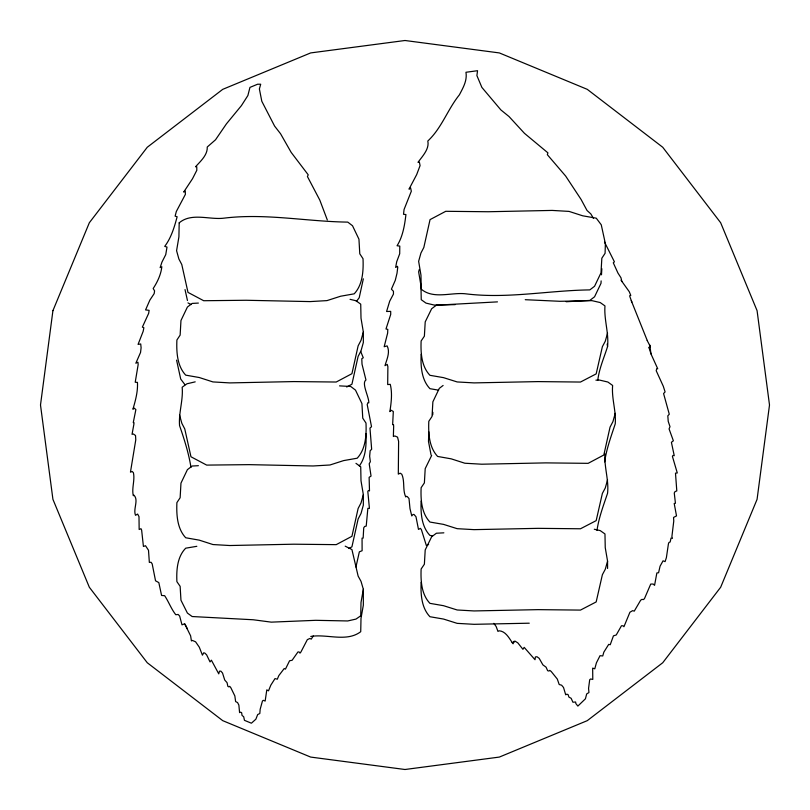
<?xml version="1.0" encoding="UTF-8"?>
<svg xmlns="http://www.w3.org/2000/svg" width="810" height="810" viewBox="0 0 810 810"><rect width="100%" height="100%" fill="white"/><g stroke="black" fill="none" stroke-linecap="round" stroke-linejoin="round"><path stroke-width="1.21" d="M421.129 354.334C420.633 366.1 421.382 379.718 429.938 388.678L438.595 390.167M421.129 501.066C420.633 512.831 421.382 526.449 429.938 535.41L432.418 535.835M421.129 582.37C420.633 594.145 421.382 607.763 429.938 616.724L443.546 619.063L457.164 623.356L474.042 624.318L529.264 623.194M428.804 431.841L428.49 441.44L431.062 454.987M432.732 414.781L432.874 412.341M601.141 280.898L601 283.328L594.56 296.794L589.822 300.419L566.149 301.735M601.486 274.813L601.84 268.728M190.968 467.289C188.629 452.841 184.255 439.263 179.557 425.594C178.544 412.654 183.344 400.211 182.169 387.231L186.918 383.798L195.2 381.854M345.192 546.153L351.925 549.555L358.131 576.092L361.027 581.378L363.336 589.285L361.007 602.468L360.723 615.823L355.975 619.093L347.692 620.956L315.738 620.318L271.279 622.141L253.216 619.761L192.142 616.531L187.404 613.069L180.964 600.24L180.134 586.329L176.894 581.661C176.377 570.169 177.188 556.824 185.703 548.188L196.83 546.315M363.336 278.832L359.205 297.736L356.349 301.512M604.645 461.892C606.548 448.608 611.125 436.387 615.246 423.832C616.258 410.893 611.459 398.449 612.633 385.469L607.885 382.036L599.602 380.092L595.917 380.163M597.79 380.163C599.258 368.277 604.078 357.716 607.571 346.508C608.948 332.788 603.926 319.626 604.969 305.917L600.21 302.555L591.938 300.652L559.983 301.3L525.255 299.7M596.98 530.449C598.884 517.438 603.46 505.511 607.571 493.239C608.999 479.935 604.068 467.188 604.989 453.894M355.944 567.02L359.346 551.843L362.11 550.719L362.06 538.144L363.153 538.103L363.731 527.796L364.642 526.49L366.221 526.085L367.851 508.356L369.421 508.407L367.811 491.376L368.449 490.516L369.492 490.951L369.127 477.313L371.051 476.098L369.198 463.776L370.342 461.71L369.654 456.243L370.16 450.684L371.658 449.307L369.967 428.085L371.527 426.728L367.193 404.554L368.013 402.57L368.803 402.864C369.218 397.305 361.118 382.927 365.958 380.011L362.019 364.176L361.786 358.708L363.275 357.777L360.642 351.337M350.062 299.335L355.975 300.733L360.723 304.155L361.007 318.178L363.336 332.009L361.027 340.311L358.131 345.85L351.925 373.693L336.221 382.026L293.807 381.581L229.807 382.907L212.929 381.925L199.3 377.531L185.703 375.141C177.086 365.887 176.408 352.026 176.894 340.008L180.134 335.117L180.964 320.517L187.404 307.051L192.142 303.426L198.379 303.072M419.296 269.467L418.638 271.836L420.967 285.667L421.24 299.69L425.999 303.112L434.271 305.066L455.169 304.631M355.975 463.35L360.723 466.773L361.007 480.796L363.336 494.626L361.027 502.929L358.131 508.467L351.925 536.311L336.221 544.644L293.807 544.198L229.807 545.525L212.929 544.543L199.3 540.149L185.703 537.759C177.086 528.505 176.408 514.644 176.894 502.625L180.134 497.735L180.964 483.135L187.404 469.668L192.142 466.033L198.379 465.689M615.246 413.313L612.937 421.615L610.041 427.153L603.835 455.007L588.131 463.34L545.717 462.885L481.717 464.211L464.839 463.229L451.21 458.845L437.613 456.445C428.996 447.191 428.318 433.33 428.804 421.311L432.044 416.421L432.874 401.821L439.314 388.354L443.11 385.459M607.571 333.133L605.272 341.253L602.377 346.67L596.17 373.896L580.466 382.047L538.053 381.601L474.042 382.897L457.164 381.945L443.546 377.652L429.938 375.303C421.382 366.343 420.633 352.735 421.129 340.959L424.379 336.18L425.209 321.904L431.649 308.742L436.387 305.188L497.461 301.877M607.571 479.874L605.272 487.995L602.377 493.411L596.17 520.638L580.466 528.778L538.053 528.343L474.042 529.639L457.164 528.677L443.546 524.384L429.938 522.045C421.382 513.084 420.633 499.466 421.129 487.701L424.379 482.912L425.209 468.636L431.649 455.473M594.297 529.244L600.21 530.601L604.969 533.952L605.242 547.661L607.571 561.178L605.272 569.298L602.377 574.715L596.17 601.941L580.466 610.092L538.053 609.646L474.042 610.942L457.164 609.981L443.546 605.698L429.938 603.349C421.382 594.388 420.633 580.77 421.129 569.005L424.379 564.226L425.209 549.949L431.649 536.787L436.387 533.233L443.86 532.828M359.326 465.892C366.069 456.962 366.373 444.427 365.998 433.603M313.288 635.971L311.222 639.141L309.916 638.452L307.344 639.637L300.905 652.02L299.973 653.164L299.447 652.171L298.029 651.847L292.106 660.282L289.575 660.778L285.454 669.101L284.199 668.564L278.832 675.591L277.314 679.195L275.015 678.588L270.824 685.159L268.515 690.829L266.794 689.887L265.154 701.055L263.311 700.316L262.45 701.004L260.162 709.307L259.828 713.509L257.681 714.562L255.859 719.199L251.404 723.208L244.448 720.333L243.709 716.769L242.028 715.382L241.643 712.719L240.61 712.152L239.588 712.618L238.869 705.095L237.573 702.574L235.619 701.571L234.849 695.942L230.779 687.609L229.726 686.343L228.916 686.89L227.883 686.394L227.053 682.658L224.714 680.005L222.537 673.049L220.897 671.146L219.469 671.176L218.761 673.859L211.39 660.18L210.033 661.932L206.641 654.875L204.829 653.093L203.715 652.819L202.439 655.179L199.3 647.18L195.575 641.803L192.395 640.426L191.423 640.923L190.623 635.85L185.227 624.854L183.799 624.064L181.997 624.854L179.648 616.035L178.17 614.466L175.76 614.719C171.183 608.837 168.723 601.85 164.653 595.684L161.585 595.461L158.821 582.603L155.54 580.8L152.189 563.902L151.085 562.241L149.344 562.423L148.503 550.263L145.506 545.717L143.421 546.466L141.639 530.145L140.981 528.697L139.158 529.487L138.996 516.628L137.629 514.067L135.513 515.302C132.891 509.075 138.986 500.124 133.913 495.133L133.296 495.73C131.534 488.187 135.067 480.381 133.427 472.746L132.192 471.46L130.451 472.179L135.776 439.84L135.523 435.517L133.377 433.978L132.04 434.332L133.893 424.207L134.004 422.678L133.265 422.567L135.877 409.587L134.116 408.048L132.911 409.252C135.472 400.596 138.004 391.402 137.447 382.371L135.219 382.259L138.166 364.571L137.953 362.272L135.847 363.214L140.545 352.482L141.102 347.763L140.717 343.956L138.065 344.412L143.157 331.351L143.866 327.736L142.368 327.118L148.675 313.308L149.121 310.341L145.577 309.916L149.85 300.135L154.163 293.625L154.589 290.861L153.161 288.522C157.423 282.083 161.018 274.408 161.838 266.713L160.147 267.644L161.939 262.126L165.746 254.634L167.002 247.07L164.724 246.372C171.224 237.806 174.444 226.901 177.137 216.746L175.122 216.148L176.317 211.511L185.379 194.39L185.267 191.069L183.708 192.061L192.537 178.686L196.82 170.272L196.769 166.749L195.524 166.779C200.465 161.291 207.684 155.014 207.249 147.015L215.531 139.776L226.456 123.819L241.42 105.624L247.88 95.55L249.956 87.389L257.62 84.22L260.699 84.22L259.382 88.948L261.812 101.291L274.6 126.097L280.543 133.731L291.165 152.381L308.225 174.818L307.425 176.529L319.808 200.11L327.311 219.956M493.837 623.346L496.155 626.535L497.968 631.425L498.99 630.788C506.027 631.182 509.45 638.847 513.084 643.798L514.117 641.277L515.423 641.378L517.813 642.856L522.936 649.306L524.181 647.362L535.025 659.735L535.359 656.981L536.979 656.728L539.187 658.348L542.903 664.888L546.051 667.146L547.661 670.71L548.937 671.044L549.757 670.366L551.185 671.46L557.31 679.074L559.194 684.511L561.613 685.199L563.527 687.477L565.704 694.798L566.787 694.19L568.063 694.585L568.974 697.157L571.131 698.271L572.923 702.229L575.616 701.997L575.849 703.556L577.864 706.087L585.428 698.797L586.683 693.927L588.941 692.55L588.566 688.358L589.69 679.792L590.551 678.982L592.788 679.428L592.657 668.139L594.793 668.797L596.413 662.843L600.018 655.705L602.751 655.948L603.835 652.151L608.705 644.385L610.234 644.719L613.443 635.85L616.248 634.969L621.493 625.725L623.163 625.826L623.933 626.727L629.927 612.228L632.65 610.649L634.26 611.135L640.619 600.281L641.814 599.42L643.596 599.552L644.558 598.418L650.744 584.04L653.235 584.071L654.561 585.346L656.859 572.953L658.571 572.741L660.079 566.18L663.056 560.814L665.091 561.624L666.387 557.665L668.432 543.824L668.949 542.477L670.154 541.981L671.065 538.042L672.472 538.356L671.895 536.615L673.768 521.033L673.545 517.448L676.512 515.899L674.203 503.486L675.439 503.273L674.264 493.007L675.064 491.569L676.796 490.931L675.489 473.161L677.281 472.959L672.411 456.394L672.978 455.443L674.244 455.706L671.399 442.3L673.373 440.792L669.07 428.915L670.002 426.688L668.23 421.392L667.815 415.824L669.283 414.234L663.572 393.528L665.101 391.949L663.319 386.319L656.201 370.717L656.788 368.621L657.74 368.793L650.977 353.919L649.114 347.905M621.067 280.25L629.238 291.671L630.788 295.417L629.674 295.761L629.886 296.693L631.851 302.069M346.69 386.998L351.925 384.224L358.131 356.37L361.027 350.831L363.336 342.529L363.336 332.009M348.786 548.502L351.925 546.841L358.131 518.987L361.027 513.449L363.336 505.146L363.336 494.626M512.133 642.644L515.231 641.358M647.129 340.433L650.41 346.65L649.073 347.763L649.023 347.217M428.611 544.472L426.354 545.535L421.413 529.689L420.4 528.363L418.476 529.416L415.986 516.74L413.961 514.421L412.877 514.563L411.774 515.96L409.992 508.629L409.009 498.535L407.268 496.591L406.347 496.287L405.759 496.975C402.418 489.918 405.02 481.444 401.79 474.255L400.16 473.161L398.307 474.144L398.611 441.379L397.538 437.137L394.814 435.952L393.366 436.509L393.66 426.212L393.508 424.683L392.647 424.693L393.316 411.47L391.027 410.214L389.873 411.601C391.25 402.692 392.485 393.093 390.248 384.335L387.686 384.568L387.879 366.636L387.231 364.399L384.993 365.654C386.775 359.417 390.42 352.198 387.109 345.88L384.173 346.741L387.646 333.042L387.798 329.366L385.985 328.992L390.724 314.371L390.693 311.374L386.583 311.496L389.701 301.178L393.457 294.07L393.447 291.276L391.402 289.18L395.29 280.29L397.011 273.253L397.761 267.148L397.406 266.298L395.644 267.482L396.697 261.751L399.705 253.763L399.786 246.088L397.062 245.764C402.843 236.55 404.686 225.038 405.931 214.569L403.522 214.285L404.058 209.527L411.328 191.211L410.609 187.94L409.009 189.165L416.684 174.585L420.076 165.605L419.388 162.132L417.98 162.354C422.314 156.33 429.583 149.05 427.812 141.011C441.693 128.101 447.596 109.492 459.392 94.831C463.057 87.774 467.34 80.706 465.963 72.272L477.556 70.703L476.898 75.583L481.869 87.399L500.884 109.927L509.034 116.549L524.465 133.336L547.924 152.857L547.327 154.669L565.653 176.053L581.064 199.412L587.037 210.489L590.834 213.921L593.457 218.335M310.767 636.447C327.058 633.724 346.508 642.452 360.723 631.709L361.007 618.354L363.336 605.171L363.336 589.285M339.532 385.874L350.75 386.492L355.489 390.116L361.928 403.582L362.758 418.183L365.998 423.073C366.484 435.091 365.806 448.953 357.19 458.207L343.592 460.606L329.964 464.991L313.085 465.973L249.085 464.646L206.672 465.102L190.968 456.769L184.761 428.915L181.865 423.377L179.557 415.074M187.991 302.91L191.13 304.58M184.984 384.72L180.711 379.05L176.58 360.136M621.837 281.556L620.976 277.779L617.939 273.031L613.292 262.815L614.405 261.812L604.493 242.038M184.72 623.609L187.404 628.955M631.253 300.642L647.089 340.129M185.024 289.595L187.454 300.49M607.156 344.048L607.571 346.508M649.802 345.04L650.977 353.919M607.571 561.178L607.571 568.468M179.192 222.851L178.909 236.864L176.58 250.695L178.888 258.998L181.784 264.536L187.991 292.39L203.695 300.723L246.108 300.267L310.108 301.593L326.987 300.611L340.615 296.227L354.213 293.827C362.829 284.573 363.508 270.712 363.022 258.704L359.782 253.803L358.951 239.203L352.512 225.737L347.774 222.112C306.403 221.565 265.528 213.07 224.167 218.133C209.618 220.057 191.606 212.311 179.192 222.851M605.384 243.709L605.08 253.317L601.84 258.208L601 272.808L594.56 286.274L589.822 289.899C548.451 290.446 507.586 298.941 466.226 293.878C451.676 291.954 433.664 299.7 421.24 289.16L420.967 275.147L418.638 261.316L420.947 253.014L423.832 247.475L430.049 219.621L445.753 211.299L488.167 211.744L552.167 210.418L569.045 211.4L582.673 215.794L596.271 218.184L601.253 224.795L605.384 243.709M52.923 310.665L40.5 405L52.923 499.335L89.333 587.25L147.258 662.742L222.75 720.667L310.665 757.077L405 769.5L499.335 757.077L587.25 720.667L662.742 662.742L720.667 587.25L757.077 499.335L769.5 405L757.077 310.665L720.667 222.75L662.742 147.258L587.25 89.333L499.335 52.923L405 40.5L310.665 52.923L222.75 89.333L147.258 147.258L89.333 222.75L52.923 310.665"/></g></svg>
